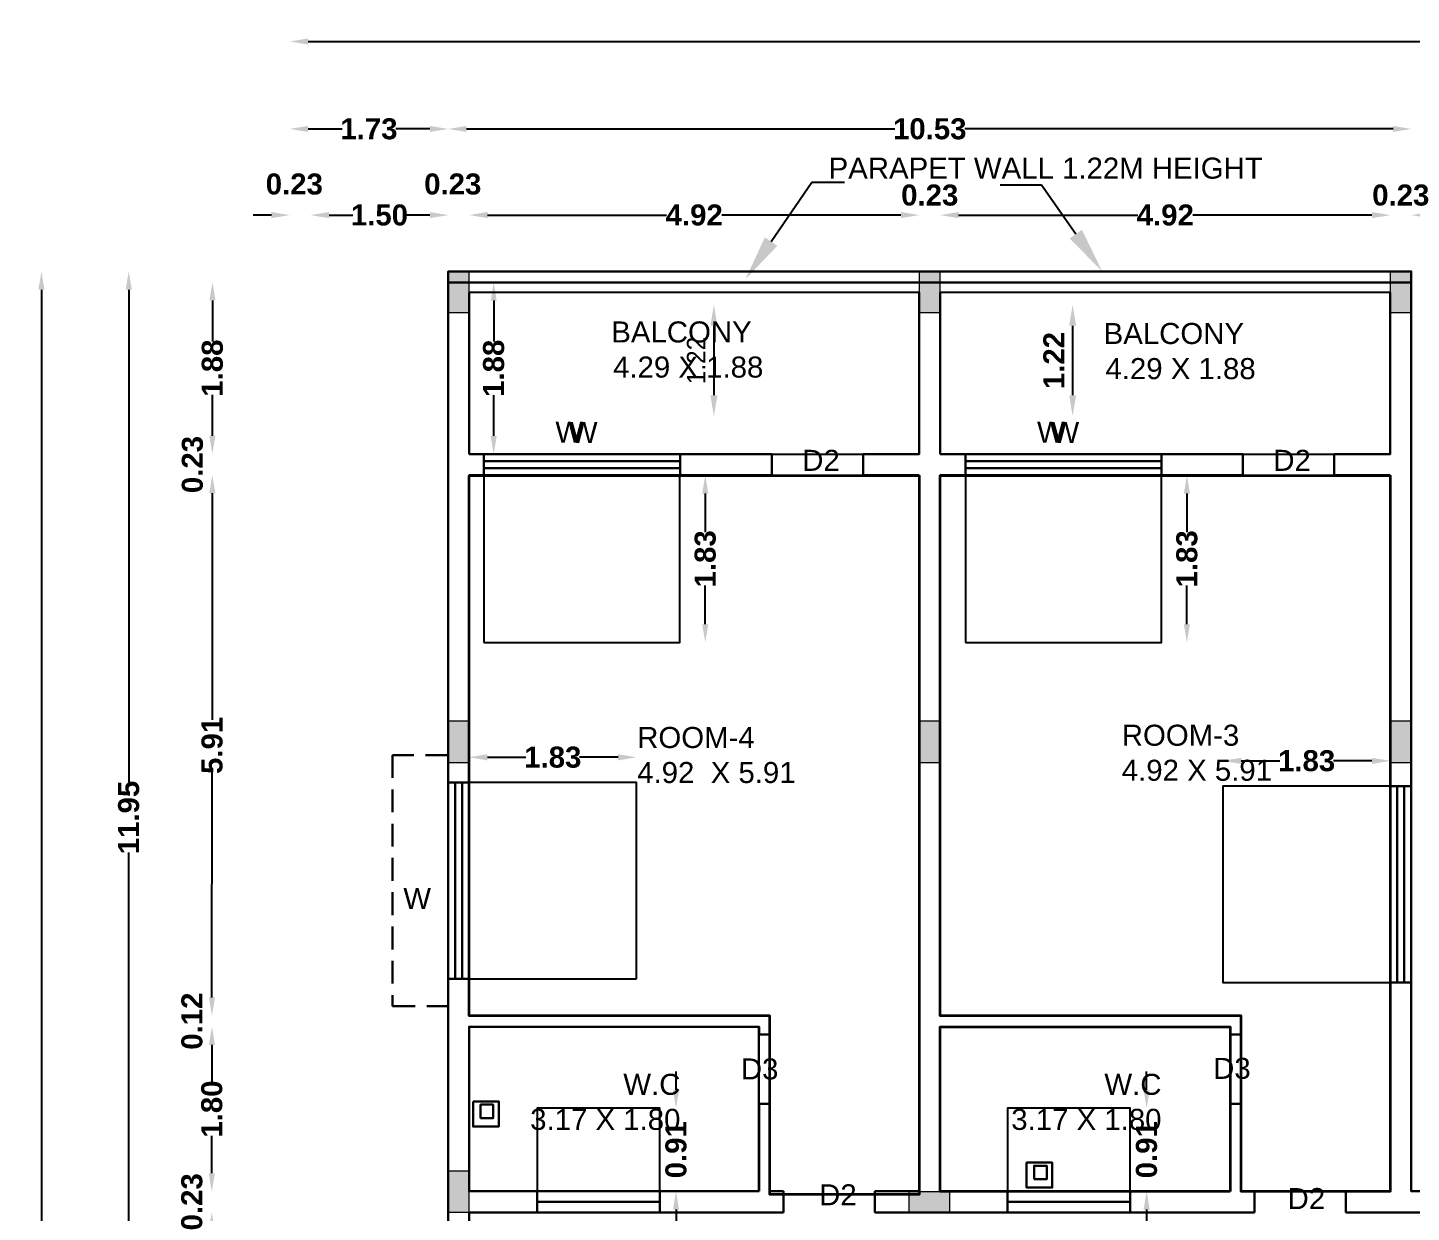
# Model space of a CAD drawing. Header units: metres. Extents: x 515 to 706, y -4 to 163.
# Drawn here: x 560.99 to 576.12, y 107.79 to 120.75 of the extents above; entities that cross this region are included whole.
import ezdxf
from ezdxf import colors
from ezdxf.entities.mleader import LeaderData, LeaderLine
from ezdxf.math import Vec2, Vec3

# ---------------------------------------------------------------- set-up
doc = ezdxf.new("R2010")
doc.units = ezdxf.units.M
doc.header["$MEASUREMENT"] = 0
doc.linetypes.add('DASHED2', pattern=[0.375, 0.25, -0.125])
doc.linetypes.add('PHANTOM2', pattern=[1.25, 0.625, -0.125, 0.125, -0.125, 0.125, -0.125])
for name, color, linetype, lineweight in [('BLK_1_FLR_1_ EXIT_WIDTH_ DOOR', 7, 'Continuous', 30), ('BLK_1_FLR_1_BLT_UP_AREA', 140, 'Continuous', 30), ('BLK_1_FLR_1_CARPET_AREA', 22, 'Continuous', 30), ('BLK_1_FLR_1_WASH', 4, 'Continuous', 30), ('BLK_1_FLR_1_WATER_CLOSET', 4, 'Continuous', 30)]:
    doc.layers.add(name, color=color, linetype=linetype, lineweight=lineweight)
for name, color, linetype in [('BLK_1_FLR_1_BALCONY_3', 5, 'Continuous'), ('BLK_1_FLR_1_BALCONY_4', 5, 'Continuous'), ('BLK_1_FLR_1_REGULAR_ROOM_3', 3, 'Continuous'), ('BLK_1_FLR_1_REGULAR_ROOM_4', 3, 'Continuous'), ('BLK_1_FLR_1_ROOM_3_LIGHT_VENTILATION_1', 3, 'Continuous'), ('BLK_1_FLR_1_ROOM_3_LIGHT_VENTILATION_2', 3, 'Continuous'), ('BLK_1_FLR_1_ROOM_4_LIGHT_VENTILATION_1', 3, 'Continuous'), ('BLK_1_FLR_1_ROOM_4_LIGHT_VENTILATION_2', 3, 'Continuous'), ('TOILET_VENTILATION', 6, 'Continuous')]:
    doc.layers.add(name, color=color, linetype=linetype)
doc.styles.add('ARIAL', font='arialbd.ttf', dxfattribs={"height": 0.23})
doc.styles.add('PDF Swiss721BT-RomanCondensed', font='arial.ttf')
doc.styles.add('working', font='arialbd.ttf', dxfattribs={"height": 0.23})
doc.dimstyles.new('new model', dxfattribs={"dimtxt": 0.23, "dimasz": 0.2, "dimexe": 0.1, "dimexo": 0.1, "dimgap": 0, "dimtad": 0, "dimzin": 1, "dimdsep": 46, "dimtxsty": 'working', "dimcen": 0.09, "dimse1": 1, "dimse2": 1, "dimclrd": 256, "dimclrt": 256, "dimadec": 1, "dimazin": 0, "dimtfac": 1, "dimtofl": 0, "dimtmove": 0, "dimatfit": 3, "dimfxl": 0, "dimtolj": 1, "dimtzin": 0, "dimlwd": -1, "dimlwe": -1, "dimarcsym": 0})
doc.dimstyles.new('OPEN SPACE', dxfattribs={"dimtxt": 0.23, "dimasz": 0.23, "dimexe": 0.1875, "dimexo": 0.0625, "dimgap": 0.09, "dimtad": 3, "dimzin": 0, "dimdsep": 46, "dimtxsty": 'ARIAL', "dimcen": 0.09, "dimse1": 1, "dimse2": 1, "dimclrd": 256, "dimclre": 256, "dimadec": 0, "dimazin": 0, "dimtfac": 0.5, "dimtix": 1, "dimtmove": 0, "dimatfit": 3, "dimfxl": 0, "dimtolj": 1, "dimtzin": 0, "dimarcsym": 0})
doc.dimstyles.new('Standard$0', dxfattribs={"dimtxt": 0.2, "dimasz": 0.23, "dimexe": 0.1805, "dimexo": 0.0625, "dimgap": 0.0955, "dimtad": 1, "dimzin": 0, "dimdsep": 46, "dimtxsty": 'Standard', "dimcen": 0, "dimdle": 440, "dimse1": 1, "dimse2": 1, "dimclrd": 256, "dimclrt": 256, "dimadec": 0, "dimazin": 0, "dimtfac": 1, "dimtofl": 0, "dimtmove": 0, "dimatfit": 3, "dimfxl": 0, "dimtolj": 1, "dimarcsym": 0})

# ---------------------------------------------------------------- blocks, each defined once
blk = doc.blocks.new('*D41')
at = {"layer": 'Defpoints', "color": 0, "lineweight": 40}
for p in [(567.901, 108.929), (567.901, 108.019), (568.08, 108.019)]:
    blk.add_point(p, dxfattribs=at)
at = {"layer": 'TOILET_VENTILATION'}
for p, q in [((568.08, 109.129), (568.08, 109.329)), ((568.08, 107.819), (568.08, 107.619))]:
    blk.add_line(p, q, dxfattribs=at)
at = {"layer": 'TOILET_VENTILATION', "lineweight": 40}
for points in [[(568.047, 109.129), (568.113, 109.129), (568.08, 108.929)], [(568.047, 107.819), (568.113, 107.819), (568.08, 108.019)]]:
    blk.add_solid(points, dxfattribs=at)
at = {"layer": 'TOILET_VENTILATION', "insert": (568.08, 108.474), "char_height": 0.23, "attachment_point": 5, "rotation": 90, "style": 'working'}
blk.add_mtext('\\A1;0.91', dxfattribs=at)
blk = doc.blocks.new('*D42')
at = {"layer": 'Defpoints', "color": 0, "lineweight": 40}
for p in [(573.049, 108.929), (573.049, 108.019), (573.227, 108.019)]:
    blk.add_point(p, dxfattribs=at)
at = {"layer": 'TOILET_VENTILATION'}
for p, q in [((573.227, 109.129), (573.227, 109.329)), ((573.227, 107.819), (573.227, 107.619))]:
    blk.add_line(p, q, dxfattribs=at)
at = {"layer": 'TOILET_VENTILATION', "lineweight": 40}
for points in [[(573.194, 109.129), (573.261, 109.129), (573.227, 108.929)], [(573.194, 107.819), (573.261, 107.819), (573.227, 108.019)]]:
    blk.add_solid(points, dxfattribs=at)
at = {"layer": 'TOILET_VENTILATION', "insert": (573.227, 108.474), "char_height": 0.23, "attachment_point": 5, "rotation": 90, "style": 'working'}
blk.add_mtext('\\A1;0.91', dxfattribs=at)
blk = doc.blocks.new('*D169')
at = {"layer": 'BLK_1_FLR_1_ROOM_3_LIGHT_VENTILATION_1', "color": 232, "linetype": 'PHANTOM2'}
for p, q in [((573.668, 115.654), (573.668, 115.232)), ((573.668, 114.224), (573.668, 114.646))]:
    blk.add_line(p, q, dxfattribs=at)
at = {"layer": 'BLK_1_FLR_1_ROOM_3_LIGHT_VENTILATION_1', "color": 232, "lineweight": 40}
for points in [[(573.634, 115.654), (573.701, 115.654), (573.668, 115.854)], [(573.634, 114.224), (573.701, 114.224), (573.668, 114.024)]]:
    blk.add_solid(points, dxfattribs=at)
at = {"layer": 'Defpoints', "color": 0, "lineweight": 40}
for p in [(573.391, 115.854), (573.391, 114.024), (573.668, 114.024)]:
    blk.add_point(p, dxfattribs=at)
at = {"layer": 'BLK_1_FLR_1_ROOM_3_LIGHT_VENTILATION_1', "color": 232, "insert": (573.668, 114.939), "char_height": 0.23, "attachment_point": 5, "rotation": 90, "style": 'working'}
blk.add_mtext('\\A1;1.83', dxfattribs=at)
blk = doc.blocks.new('*D50')
at = {"layer": 'BLK_1_FLR_1_ EXIT_WIDTH_ DOOR', "lineweight": -2}
blk.add_line((574.485, 107.524), (575.098, 107.524), dxfattribs=at)
at = {"layer": 'BLK_1_FLR_1_ EXIT_WIDTH_ DOOR', "lineweight": 40}
for points in [[(574.485, 107.562), (574.485, 107.485), (574.255, 107.524)], [(575.098, 107.562), (575.098, 107.485), (575.328, 107.524)]]:
    blk.add_solid(points, dxfattribs=at)
at = {"layer": 'Defpoints', "color": 0, "lineweight": 40}
for p in [(574.255, 107.904), (575.328, 107.904), (575.328, 107.524)]:
    blk.add_point(p, dxfattribs=at)
at = {"layer": 'BLK_1_FLR_1_ EXIT_WIDTH_ DOOR', "insert": (574.791, 107.263), "char_height": 0.2, "attachment_point": 5, "rotation": 359.9998}
blk.add_mtext('\\A1;1.07', dxfattribs=at)
blk = doc.blocks.new('*D55')
at = {"layer": 'BLK_1_FLR_1_BALCONY_4', "lineweight": -2}
blk.add_line((568.494, 117.489), (568.494, 116.729), dxfattribs=at)
at = {"layer": 'BLK_1_FLR_1_BALCONY_4', "lineweight": 40}
for points in [[(568.456, 117.489), (568.533, 117.489), (568.494, 117.719)], [(568.456, 116.729), (568.533, 116.729), (568.494, 116.499)]]:
    blk.add_solid(points, dxfattribs=at)
at = {"layer": 'Defpoints', "color": 0, "lineweight": 40}
for p in [(568.571, 117.719), (568.494, 116.499), (568.571, 116.499)]:
    blk.add_point(p, dxfattribs=at)
at = {"layer": 'BLK_1_FLR_1_BALCONY_4', "insert": (568.299, 117.109), "char_height": 0.2, "attachment_point": 5, "rotation": 90}
blk.add_mtext('\\A1;1.22', dxfattribs=at)
blk = doc.blocks.new('*D56')
at = {"layer": 'BLK_1_FLR_1_BALCONY_3', "lineweight": -2}
blk.add_line((572.418, 117.489), (572.418, 116.729), dxfattribs=at)
at = {"layer": 'BLK_1_FLR_1_BALCONY_3', "lineweight": 40}
for points in [[(572.38, 117.489), (572.456, 117.489), (572.418, 117.719)], [(572.38, 116.729), (572.456, 116.729), (572.418, 116.499)]]:
    blk.add_solid(points, dxfattribs=at)
at = {"layer": 'Defpoints', "color": 0, "lineweight": 40}
for p in [(572.495, 117.719), (572.418, 116.499), (572.495, 116.499)]:
    blk.add_point(p, dxfattribs=at)
at = {"layer": 'BLK_1_FLR_1_BALCONY_3', "color": 0, "insert": (572.212, 117.109), "char_height": 0.23, "attachment_point": 5, "rotation": 90, "style": 'ARIAL'}
blk.add_mtext('\\A1;1.22', dxfattribs=at)
blk = doc.blocks.new('*D184')
at = {"layer": 'BLK_1_FLR_1_ROOM_4_LIGHT_VENTILATION_1', "color": 232, "linetype": 'PHANTOM2'}
for p, q in [((568.4, 115.654), (568.4, 115.232)), ((568.4, 114.224), (568.4, 114.646))]:
    blk.add_line(p, q, dxfattribs=at)
at = {"layer": 'BLK_1_FLR_1_ROOM_4_LIGHT_VENTILATION_1', "color": 232, "lineweight": 40}
for points in [[(568.366, 115.654), (568.433, 115.654), (568.4, 115.854)], [(568.366, 114.224), (568.433, 114.224), (568.4, 114.024)]]:
    blk.add_solid(points, dxfattribs=at)
at = {"layer": 'Defpoints', "color": 0, "lineweight": 40}
for p in [(568.123, 115.854), (568.123, 114.024), (568.4, 114.024)]:
    blk.add_point(p, dxfattribs=at)
at = {"layer": 'BLK_1_FLR_1_ROOM_4_LIGHT_VENTILATION_1', "color": 232, "insert": (568.4, 114.939), "char_height": 0.23, "attachment_point": 5, "rotation": 90, "style": 'working'}
blk.add_mtext('\\A1;1.83', dxfattribs=at)
blk = doc.blocks.new('*D185')
at = {"layer": 'BLK_1_FLR_1_ROOM_4_LIGHT_VENTILATION_2', "color": 232, "linetype": 'PHANTOM2'}
for p, q in [((566.017, 112.768), (566.439, 112.768)), ((567.447, 112.768), (567.026, 112.768))]:
    blk.add_line(p, q, dxfattribs=at)
at = {"layer": 'BLK_1_FLR_1_ROOM_4_LIGHT_VENTILATION_2', "color": 232, "lineweight": 40}
for points in [[(566.017, 112.801), (566.017, 112.734), (565.817, 112.768)], [(567.447, 112.801), (567.447, 112.734), (567.647, 112.768)]]:
    blk.add_solid(points, dxfattribs=at)
at = {"layer": 'Defpoints', "color": 0, "lineweight": 40}
for p in [(567.647, 112.768), (565.817, 112.491), (567.647, 112.491)]:
    blk.add_point(p, dxfattribs=at)
at = {"layer": 'BLK_1_FLR_1_ROOM_4_LIGHT_VENTILATION_2', "color": 232, "insert": (566.732, 112.768), "char_height": 0.23, "attachment_point": 5, "style": 'working'}
blk.add_mtext('\\A1;1.83', dxfattribs=at)
blk = doc.blocks.new('*D186')
at = {"layer": 'BLK_1_FLR_1_ROOM_3_LIGHT_VENTILATION_2', "color": 232, "linetype": 'PHANTOM2'}
for p, q in [((574.262, 112.729), (574.684, 112.729)), ((575.692, 112.729), (575.27, 112.729))]:
    blk.add_line(p, q, dxfattribs=at)
at = {"layer": 'BLK_1_FLR_1_ROOM_3_LIGHT_VENTILATION_2', "color": 232, "lineweight": 40}
for points in [[(574.262, 112.762), (574.262, 112.695), (574.062, 112.729)], [(575.692, 112.762), (575.692, 112.695), (575.892, 112.729)]]:
    blk.add_solid(points, dxfattribs=at)
at = {"layer": 'Defpoints', "color": 0, "lineweight": 40}
for p in [(575.892, 112.729), (574.062, 112.452), (575.892, 112.452)]:
    blk.add_point(p, dxfattribs=at)
at = {"layer": 'BLK_1_FLR_1_ROOM_3_LIGHT_VENTILATION_2', "color": 232, "insert": (574.977, 112.729), "char_height": 0.23, "attachment_point": 5, "style": 'working'}
blk.add_mtext('\\A1;1.83', dxfattribs=at)
blk = doc.blocks.new('*D730')
for p, q in [((566.086, 117.764), (566.086, 117.316)), ((566.086, 116.284), (566.086, 116.731))]:
    blk.add_line(p, q)
at = {"lineweight": 40}
for points in [[(566.053, 117.764), (566.119, 117.764), (566.086, 117.964)], [(566.052, 116.284), (566.119, 116.284), (566.086, 116.084)]]:
    blk.add_solid(points, dxfattribs=at)
at = {"layer": 'Defpoints', "color": 0, "lineweight": 40}
for p in [(565.818, 117.964), (565.818, 116.084), (566.086, 116.084)]:
    blk.add_point(p, dxfattribs=at)
at = {"lineweight": 30, "insert": (566.086, 117.024), "char_height": 0.23, "attachment_point": 5, "rotation": 89.9912, "style": 'working'}
blk.add_mtext('\\A1;1.88', dxfattribs=at)
blk = doc.blocks.new('sfdfds')
at = {"lineweight": 15}
h = blk.add_hatch(color=1, dxfattribs=at)
h.dxf.hatch_style = 1
h.paths.add_polyline_path([(788.142, -179.821), (788.592, -179.821), (788.592, -179.591), (788.142, -179.591)])
at = {"color": 1, "lineweight": 15}
blk.add_lwpolyline([(788.142, -179.821), (788.592, -179.821), (788.592, -179.591), (788.142, -179.591)], close=True, dxfattribs=at)
blk = doc.blocks.new('*D420')
for p, q in [((563.002, 107.591), (563.002, 107.258)), ((563.001, 106.336), (563.001, 106.669))]:
    blk.add_line(p, q)
at = {"lineweight": 40}
for points in [[(562.969, 107.591), (563.035, 107.591), (563.002, 107.791)], [(562.968, 106.336), (563.034, 106.336), (563.001, 106.136)]]:
    blk.add_solid(points, dxfattribs=at)
at = {"layer": 'Defpoints', "color": 0, "lineweight": 40}
for p in [(563.002, 107.791), (565.818, 107.789), (564.085, 106.135)]:
    blk.add_point(p, dxfattribs=at)
at = {"lineweight": 30, "insert": (563.002, 106.963), "char_height": 0.23, "attachment_point": 5, "rotation": 89.9575, "style": 'working'}
blk.add_mtext('\\A1;1.66', dxfattribs=at)
blk = doc.blocks.new('*D421')
for p, q in [((563.003, 108.216), (563.003, 108.416)), ((563.002, 107.591), (563.002, 107.391))]:
    blk.add_line(p, q)
at = {"lineweight": 40}
for points in [[(562.969, 108.216), (563.036, 108.216), (563.002, 108.016)], [(562.969, 107.591), (563.035, 107.591), (563.002, 107.791)]]:
    blk.add_solid(points, dxfattribs=at)
at = {"layer": 'Defpoints', "color": 0, "lineweight": 40}
for p in [(563.002, 108.016), (565.818, 108.014), (565.818, 107.789)]:
    blk.add_point(p, dxfattribs=at)
at = {"lineweight": 30, "insert": (562.785, 107.904), "char_height": 0.23, "attachment_point": 5, "rotation": 89.9575, "style": 'working'}
blk.add_mtext('\\A1;0.23', dxfattribs=at)
blk = doc.blocks.new('*D422')
for p, q in [((563.004, 109.621), (563.003, 109.211)), ((563.003, 108.216), (563.003, 108.627))]:
    blk.add_line(p, q)
at = {"lineweight": 40}
for points in [[(562.97, 109.621), (563.037, 109.621), (563.004, 109.821)], [(562.969, 108.216), (563.036, 108.216), (563.002, 108.016)]]:
    blk.add_solid(points, dxfattribs=at)
at = {"layer": 'Defpoints', "color": 0, "lineweight": 40}
for p in [(563.004, 109.821), (565.818, 109.819), (565.818, 108.014)]:
    blk.add_point(p, dxfattribs=at)
at = {"lineweight": 30, "insert": (563.003, 108.919), "char_height": 0.23, "attachment_point": 5, "rotation": 89.9575, "style": 'working'}
blk.add_mtext('\\A1;1.80', dxfattribs=at)
blk = doc.blocks.new('*D423')
for p, q in [((563.004, 110.141), (563.004, 110.341)), ((563.004, 109.621), (563.003, 109.421))]:
    blk.add_line(p, q)
at = {"lineweight": 40}
for points in [[(562.971, 110.141), (563.037, 110.141), (563.004, 109.941)], [(562.97, 109.621), (563.037, 109.621), (563.004, 109.821)]]:
    blk.add_solid(points, dxfattribs=at)
at = {"layer": 'Defpoints', "color": 0, "lineweight": 40}
for p in [(563.004, 109.941), (565.818, 109.939), (565.818, 109.819)]:
    blk.add_point(p, dxfattribs=at)
at = {"lineweight": 30, "insert": (562.786, 109.881), "char_height": 0.23, "attachment_point": 5, "rotation": 89.9575, "style": 'working'}
blk.add_mtext('\\A1;0.12', dxfattribs=at)
blk = doc.blocks.new('*D424')
for p, q in [((563.008, 115.656), (563.006, 113.178)), ((563.004, 110.141), (563.006, 112.619))]:
    blk.add_line(p, q)
at = {"lineweight": 40}
for points in [[(562.975, 115.656), (563.041, 115.656), (563.008, 115.856)], [(562.971, 110.141), (563.037, 110.141), (563.004, 109.941)]]:
    blk.add_solid(points, dxfattribs=at)
at = {"layer": 'Defpoints', "color": 0, "lineweight": 40}
for p in [(563.008, 115.856), (565.818, 115.854), (565.818, 109.939)]:
    blk.add_point(p, dxfattribs=at)
at = {"lineweight": 30, "insert": (563.006, 112.898), "char_height": 0.23, "attachment_point": 5, "rotation": 89.9575, "style": 'working'}
blk.add_mtext('\\A1;5.91', dxfattribs=at)
blk = doc.blocks.new('*D425')
for p, q in [((563.009, 116.286), (563.009, 116.486)), ((563.008, 115.656), (563.008, 115.456))]:
    blk.add_line(p, q)
at = {"lineweight": 40}
for points in [[(562.975, 116.286), (563.042, 116.286), (563.008, 116.086)], [(562.975, 115.656), (563.041, 115.656), (563.008, 115.856)]]:
    blk.add_solid(points, dxfattribs=at)
at = {"layer": 'Defpoints', "color": 0, "lineweight": 40}
for p in [(563.008, 116.086), (565.818, 116.084), (565.818, 115.854)]:
    blk.add_point(p, dxfattribs=at)
at = {"lineweight": 30, "insert": (562.791, 115.971), "char_height": 0.23, "attachment_point": 5, "rotation": 89.9575, "style": 'working'}
blk.add_mtext('\\A1;0.23', dxfattribs=at)
blk = doc.blocks.new('*D426')
for p, q in [((563.01, 117.766), (563.009, 117.319)), ((563.009, 116.286), (563.009, 116.733))]:
    blk.add_line(p, q)
at = {"lineweight": 40}
for points in [[(562.976, 117.766), (563.043, 117.766), (563.01, 117.966)], [(562.975, 116.286), (563.042, 116.286), (563.008, 116.086)]]:
    blk.add_solid(points, dxfattribs=at)
at = {"layer": 'Defpoints', "color": 0, "lineweight": 40}
for p in [(563.01, 117.966), (565.818, 117.964), (565.818, 116.084)]:
    blk.add_point(p, dxfattribs=at)
at = {"lineweight": 30, "insert": (563.009, 117.026), "char_height": 0.23, "attachment_point": 5, "rotation": 89.9575, "style": 'working'}
blk.add_mtext('\\A1;1.88', dxfattribs=at)
blk = doc.blocks.new('*D427')
for p, q in [((565.388, 118.7), (565.188, 118.7)), ((566.018, 118.7), (566.218, 118.7))]:
    blk.add_line(p, q)
at = {"lineweight": 40}
for points in [[(565.388, 118.734), (565.388, 118.667), (565.588, 118.7)], [(566.018, 118.734), (566.018, 118.667), (565.818, 118.7)]]:
    blk.add_solid(points, dxfattribs=at)
at = {"layer": 'Defpoints', "color": 0, "lineweight": 40}
for p in [(565.818, 118.7), (565.588, 117.971), (565.818, 117.964)]:
    blk.add_point(p, dxfattribs=at)
at = {"lineweight": 30, "insert": (565.638, 119.039), "char_height": 0.23, "attachment_point": 5, "style": 'working'}
blk.add_mtext('\\A1;0.23', dxfattribs=at)
blk = doc.blocks.new('*D428')
for p, q in [((566.018, 118.7), (567.977, 118.7)), ((570.54, 118.7), (568.581, 118.7))]:
    blk.add_line(p, q)
at = {"lineweight": 40}
for points in [[(566.018, 118.734), (566.018, 118.667), (565.818, 118.7)], [(570.54, 118.734), (570.54, 118.667), (570.74, 118.7)]]:
    blk.add_solid(points, dxfattribs=at)
at = {"layer": 'Defpoints', "color": 0, "lineweight": 40}
for p in [(570.74, 118.7), (565.818, 117.964), (570.74, 117.634)]:
    blk.add_point(p, dxfattribs=at)
at = {"lineweight": 30, "insert": (568.279, 118.7), "char_height": 0.23, "attachment_point": 5, "style": 'working'}
blk.add_mtext('\\A1;4.92', dxfattribs=at)
blk = doc.blocks.new('*D429')
for p, q in [((570.54, 118.7), (570.34, 118.7)), ((571.17, 118.7), (571.37, 118.7))]:
    blk.add_line(p, q)
at = {"lineweight": 40}
for points in [[(570.54, 118.734), (570.54, 118.667), (570.74, 118.7)], [(571.17, 118.734), (571.17, 118.667), (570.97, 118.7)]]:
    blk.add_solid(points, dxfattribs=at)
at = {"layer": 'Defpoints', "color": 0, "lineweight": 40}
for p in [(570.97, 118.7), (570.74, 117.634), (570.97, 117.634)]:
    blk.add_point(p, dxfattribs=at)
at = {"lineweight": 30, "insert": (570.855, 118.918), "char_height": 0.23, "attachment_point": 5, "style": 'working'}
blk.add_mtext('\\A1;0.23', dxfattribs=at)
blk = doc.blocks.new('*D430')
for p, q in [((571.17, 118.7), (573.13, 118.7)), ((575.692, 118.7), (573.733, 118.7))]:
    blk.add_line(p, q)
at = {"lineweight": 40}
for points in [[(571.17, 118.734), (571.17, 118.667), (570.97, 118.7)], [(575.692, 118.734), (575.692, 118.667), (575.892, 118.7)]]:
    blk.add_solid(points, dxfattribs=at)
at = {"layer": 'Defpoints', "color": 0, "lineweight": 40}
for p in [(575.892, 118.7), (575.892, 117.964), (570.97, 117.634)]:
    blk.add_point(p, dxfattribs=at)
at = {"lineweight": 30, "insert": (573.431, 118.7), "char_height": 0.23, "attachment_point": 5, "style": 'working'}
blk.add_mtext('\\A1;4.92', dxfattribs=at)
blk = doc.blocks.new('*D431')
for p, q in [((575.692, 118.7), (575.492, 118.7)), ((576.322, 118.7), (576.522, 118.7))]:
    blk.add_line(p, q)
at = {"lineweight": 40}
for points in [[(575.692, 118.734), (575.692, 118.667), (575.892, 118.7)], [(576.322, 118.734), (576.322, 118.667), (576.122, 118.7)]]:
    blk.add_solid(points, dxfattribs=at)
at = {"layer": 'Defpoints', "color": 0, "lineweight": 40}
for p in [(576.122, 118.7), (576.122, 118.084), (575.892, 117.964)]:
    blk.add_point(p, dxfattribs=at)
at = {"lineweight": 30, "insert": (576.007, 118.918), "char_height": 0.23, "attachment_point": 5, "style": 'working'}
blk.add_mtext('\\A1;0.23', dxfattribs=at)
blk = doc.blocks.new('*D450')
for p, q in [((565.788, 119.643), (570.473, 119.643)), ((575.922, 119.643), (571.238, 119.643))]:
    blk.add_line(p, q)
at = {"lineweight": 40}
for points in [[(565.788, 119.676), (565.788, 119.61), (565.588, 119.643)], [(575.922, 119.676), (575.922, 119.61), (576.122, 119.643)]]:
    blk.add_solid(points, dxfattribs=at)
at = {"layer": 'Defpoints', "color": 0, "lineweight": 40}
for p in [(565.588, 119.643), (565.588, 118.084), (576.122, 118.084)]:
    blk.add_point(p, dxfattribs=at)
at = {"lineweight": 30, "insert": (570.855, 119.643), "char_height": 0.23, "attachment_point": 5, "style": 'working'}
blk.add_mtext('\\A1;10.53', dxfattribs=at)
blk = doc.blocks.new('*D453')
for p, q in [((564.055, 120.6), (579.05, 120.6)), ((594.822, 120.6), (579.827, 120.6))]:
    blk.add_line(p, q)
at = {"lineweight": 40}
for points in [[(564.055, 120.633), (564.055, 120.567), (563.855, 120.6)], [(594.822, 120.633), (594.822, 120.567), (595.022, 120.6)]]:
    blk.add_solid(points, dxfattribs=at)
at = {"layer": 'Defpoints', "color": 0, "lineweight": 40}
for p in [(563.855, 120.6), (563.855, 119.643), (595.022, 119.643)]:
    blk.add_point(p, dxfattribs=at)
at = {"lineweight": 30, "insert": (579.439, 120.6), "char_height": 0.23, "attachment_point": 5, "style": 'working'}
blk.add_mtext('\\A1;31.17', dxfattribs=at)
blk = doc.blocks.new('*D454')
for p, q in [((564.055, 119.643), (564.428, 119.643)), ((565.388, 119.643), (565.014, 119.643))]:
    blk.add_line(p, q)
at = {"lineweight": 40}
for points in [[(564.055, 119.676), (564.055, 119.61), (563.855, 119.643)], [(565.388, 119.676), (565.388, 119.61), (565.588, 119.643)]]:
    blk.add_solid(points, dxfattribs=at)
at = {"layer": 'Defpoints', "color": 0, "lineweight": 40}
for p in [(563.855, 119.643), (563.855, 106.135), (565.588, 106.135)]:
    blk.add_point(p, dxfattribs=at)
at = {"lineweight": 30, "insert": (564.721, 119.643), "char_height": 0.23, "attachment_point": 5, "style": 'working'}
blk.add_mtext('\\A1;1.73', dxfattribs=at)
blk = doc.blocks.new('*D455')
for p, q in [((564.285, 118.7), (564.544, 118.7)), ((565.388, 118.7), (565.128, 118.7))]:
    blk.add_line(p, q)
at = {"lineweight": 40}
for points in [[(564.285, 118.734), (564.285, 118.667), (564.085, 118.7)], [(565.388, 118.734), (565.388, 118.667), (565.588, 118.7)]]:
    blk.add_solid(points, dxfattribs=at)
at = {"layer": 'Defpoints', "color": 0, "lineweight": 40}
for p in [(565.588, 118.7), (564.085, 105.905), (565.588, 105.905)]:
    blk.add_point(p, dxfattribs=at)
at = {"lineweight": 30, "insert": (564.836, 118.7), "char_height": 0.23, "attachment_point": 5, "style": 'working'}
blk.add_mtext('\\A1;1.50', dxfattribs=at)
blk = doc.blocks.new('*D456')
for p, q in [((563.655, 118.7), (563.455, 118.7)), ((564.285, 118.7), (564.485, 118.7))]:
    blk.add_line(p, q)
at = {"lineweight": 40}
for points in [[(563.655, 118.734), (563.655, 118.667), (563.855, 118.7)], [(564.285, 118.734), (564.285, 118.667), (564.085, 118.7)]]:
    blk.add_solid(points, dxfattribs=at)
at = {"layer": 'Defpoints', "color": 0, "lineweight": 40}
for p in [(564.085, 118.7), (563.855, 117.971), (564.085, 117.964)]:
    blk.add_point(p, dxfattribs=at)
at = {"lineweight": 30, "insert": (563.905, 119.039), "char_height": 0.23, "attachment_point": 5, "style": 'working'}
blk.add_mtext('\\A1;0.23', dxfattribs=at)
blk = doc.blocks.new('*D458')
for p, q in [((562.094, 117.884), (562.094, 112.494)), ((562.094, 106.335), (562.094, 111.725))]:
    blk.add_line(p, q)
at = {"lineweight": 40}
for points in [[(562.06, 117.884), (562.127, 117.884), (562.094, 118.084)], [(562.06, 106.335), (562.127, 106.335), (562.094, 106.135)]]:
    blk.add_solid(points, dxfattribs=at)
at = {"layer": 'Defpoints', "color": 0, "lineweight": 40}
for p in [(562.094, 118.084), (565.588, 118.084), (565.588, 106.135)]:
    blk.add_point(p, dxfattribs=at)
at = {"lineweight": 30, "insert": (562.094, 112.109), "char_height": 0.23, "attachment_point": 5, "rotation": 90, "style": 'working'}
blk.add_mtext('\\A1;11.95', dxfattribs=at)
blk = doc.blocks.new('*D763')
for p, q in [((561.139, 117.884), (561.139, 106.216)), ((561.139, 93.769), (561.139, 105.436))]:
    blk.add_line(p, q)
at = {"lineweight": 40}
for points in [[(561.106, 117.884), (561.173, 117.884), (561.139, 118.084)], [(561.106, 93.769), (561.173, 93.769), (561.139, 93.569)]]:
    blk.add_solid(points, dxfattribs=at)
at = {"layer": 'Defpoints', "color": 0, "lineweight": 40}
for p in [(565.588, 118.084), (561.139, 93.569), (565.588, 93.569)]:
    blk.add_point(p, dxfattribs=at)
at = {"lineweight": 30, "insert": (561.139, 105.826), "char_height": 0.23, "attachment_point": 5, "rotation": 90, "style": 'working'}
blk.add_mtext('\\A1;24.52', dxfattribs=at)

msp = doc.modelspace()

# ---------------------------------------------------------------- linework, layer by layer
at = {"lineweight": 30}
for p, q in [((565.58777, 106.13473), (565.58777, 118.0838)), ((565.58777, 118.0838), (576.12237, 118.08378)), ((565.58795, 118.0838), (576.12237, 118.08384)), ((576.12237, 118.08378), (576.12235, 108.01896)), ((565.58795, 117.9638), (576.12237, 117.96384)), ((570.74014, 116.08378), (570.74015, 117.85379)), ((570.97007, 116.08376), (570.97004, 117.85379)), ((570.97007, 116.08376), (570.97007, 117.85379)), ((568.12346, 115.85379), (568.12346, 116.08376)), ((570.74014, 116.08378), (570.12681, 116.08378)), ((570.12681, 116.08378), (570.12681, 115.85378)), ((574.27907, 116.08378), (570.97007, 116.08376)), ((573.39141, 115.85376), (573.39141, 116.08372)), ((570.74014, 115.85378), (570.12681, 115.85378)), ((570.7401, 115.85376), (570.7401, 115.85378)), ((570.74012, 115.85376), (570.74012, 115.85378)), ((570.74015, 108.01896), (570.74012, 115.85376)), ((570.97007, 110.56376), (570.97005, 115.85376)), ((574.27907, 115.85377), (570.97007, 115.85376)), ((570.97007, 109.93896), (570.97007, 115.85376)), ((566.55981, 107.90403), (567.90163, 107.90403)), ((571.70707, 107.90403), (573.04889, 107.90403))]:
    msp.add_line(p, q, dxfattribs=at)
at = {"lineweight": 30, "ltscale": 0.125}
for p, q in [((575.89237, 118.08378), (575.89237, 118.08378)), ((575.89243, 118.08378), (575.89243, 118.08378)), ((576.12241, 108.41376), (576.12237, 118.08378)), ((565.81777, 116.08376), (565.81777, 117.85379)), ((575.89236, 116.08378), (575.89235, 117.85378)), ((575.89237, 117.85378), (575.89237, 116.08378)), ((575.89238, 116.08378), (575.89237, 117.85378)), ((569.12681, 116.08378), (565.81777, 116.08376)), ((568.12346, 116.08379), (566.00346, 116.08379)), ((568.12346, 116.08379), (568.12346, 115.85379)), ((569.12681, 116.08378), (569.12681, 115.85377)), ((573.39141, 116.08376), (571.27141, 116.08376)), ((573.39141, 116.08376), (573.39141, 115.85376)), ((574.27907, 116.08378), (574.27907, 115.85377)), ((575.8924, 116.08378), (575.27907, 116.08378)), ((575.27907, 116.08378), (575.27907, 115.85378)), ((568.12346, 116.00722), (565.97681, 116.00722)), ((568.12346, 115.93055), (565.97681, 115.93055)), ((573.39141, 116.00718), (571.24476, 116.00718)), ((573.39141, 115.93052), (571.24476, 115.93052)), ((569.12681, 115.85377), (565.81777, 115.85376)), ((565.81777, 109.93896), (565.81777, 115.85376)), ((568.12346, 115.85379), (566.00346, 115.85379)), ((573.39141, 115.85376), (571.27141, 115.85376)), ((575.89241, 115.85378), (575.27907, 115.85378)), ((575.89236, 115.85378), (575.89235, 108.01896)), ((575.89236, 115.85376), (575.89236, 115.85378)), ((575.89238, 115.85376), (575.89238, 115.85378)), ((575.89241, 108.64376), (575.89238, 115.85376)), ((570.74014, 108.01896), (570.7401, 115.15877)), ((575.89239, 108.64376), (575.89237, 115.15877)), ((565.58775, 112.4914), (565.58775, 110.3714)), ((565.58775, 112.4914), (565.81775, 112.4914)), ((565.66433, 112.4914), (565.66433, 110.34475)), ((565.74099, 112.4914), (565.74099, 110.34475)), ((565.81775, 112.4914), (565.81775, 110.3714)), ((575.8922, 112.45211), (575.8922, 110.33211)), ((576.1222, 112.45211), (575.8922, 112.45211)), ((575.96896, 112.45211), (575.96896, 110.30545)), ((576.04563, 112.45211), (576.04563, 110.30545)), ((576.1222, 112.45211), (576.1222, 110.33211)), ((565.81776, 109.93896), (569.10777, 109.93894)), ((569.10778, 109.73561), (569.10778, 109.93394)), ((570.97003, 109.93896), (574.26004, 109.93894)), ((574.26004, 109.73561), (574.26004, 109.93394)), ((565.81777, 108.01896), (565.81777, 109.81896)), ((565.81777, 109.81896), (568.98778, 109.81894)), ((568.98778, 109.73561), (568.98778, 109.81894)), ((568.98778, 109.73561), (569.10778, 109.73561)), ((570.97003, 109.81896), (574.14004, 109.81894)), ((570.97004, 108.01896), (570.97003, 109.81896)), ((574.14004, 109.73561), (574.14004, 109.81894)), ((574.14004, 109.73561), (574.26004, 109.73561)), ((568.98777, 108.01896), (568.98778, 108.97561)), ((568.98778, 108.97561), (569.10778, 108.97561)), ((569.10777, 108.01895), (569.10778, 108.97561)), ((574.14004, 108.01896), (574.14004, 108.97561)), ((574.14004, 108.97561), (574.26004, 108.97561)), ((574.26004, 108.01895), (574.26004, 108.97561)), ((565.81777, 108.01896), (568.98777, 108.01895)), ((569.10777, 108.01895), (569.25378, 108.01895)), ((569.25378, 108.01896), (569.25378, 107.78895)), ((570.74015, 108.01896), (570.25378, 108.01896)), ((570.25378, 108.01896), (570.25378, 107.78896)), ((570.97004, 108.01896), (574.14004, 108.01895)), ((574.26004, 108.01895), (574.40604, 108.01895)), ((574.40604, 108.01896), (574.40604, 107.78895)), ((575.89235, 108.01896), (575.40604, 108.01896)), ((575.40604, 108.01896), (575.40604, 107.78896)), ((576.87555, 108.01896), (576.12235, 108.01896)), ((565.81772, 107.78896), (569.25378, 107.78895)), ((565.81777, 105.90473), (565.81777, 107.78896)), ((569.18041, 107.78895), (569.18041, 107.78895)), ((570.25378, 107.78896), (574.40604, 107.78895)), ((570.74008, 107.78896), (570.74008, 107.78896)), ((574.33267, 107.78895), (574.33267, 107.78895)), ((575.40604, 107.78896), (576.87565, 107.78896)), ((575.89235, 107.78896), (575.89235, 107.78895))]:
    msp.add_line(p, q, dxfattribs=at)
at = {"lineweight": 30}
for points in [[(565.97681, 115.85389), (568.12346, 115.85389), (568.12346, 116.08389), (565.97681, 116.08389)], [(571.24476, 115.85385), (573.39141, 115.85385), (573.39141, 116.08385), (571.24476, 116.08385)], [(565.81766, 110.34475), (565.81766, 112.4914), (565.58766, 112.4914), (565.58766, 110.34475)], [(575.8923, 110.30545), (575.8923, 112.45211), (576.1223, 112.45211), (576.1223, 110.30545)], [(567.90163, 107.78896), (567.90163, 108.01911), (566.55981, 108.01911), (566.55981, 107.78896)], [(573.04889, 107.78895), (573.04889, 108.01911), (571.70707, 108.01911), (571.70707, 107.78895)]]:
    msp.add_lwpolyline(points, close=True, dxfattribs=at)
at = {"linetype": 'DASHED2', "lineweight": 30}
msp.add_lwpolyline([(565.58801, 112.4914), (565.58801, 112.7914), (564.97801, 112.7914), (564.97801, 110.04475), (565.58801, 110.04475)], dxfattribs=at)
at = {"layer": 'BLK_1_FLR_1_BALCONY_3'}
msp.add_lwpolyline([(570.96965, 116.08371), (575.89193, 116.08372), (575.89193, 117.85375), (570.96965, 117.85374)], close=True, dxfattribs=at)
at = {"layer": 'BLK_1_FLR_1_BALCONY_4'}
msp.add_lwpolyline([(565.81734, 116.08369), (570.73964, 116.08369), (570.73964, 117.85374), (565.81734, 117.85374)], close=True, dxfattribs=at)
at = {"layer": 'BLK_1_FLR_1_BLT_UP_AREA', "color": 14}
msp.add_lwpolyline([(595.02232, 112.5488), (595.02228, 93.56855), (590.37233, 93.56854), (563.85456, 93.56852), (563.8546, 106.13474), (565.58773, 106.13474), (565.58777, 118.08374), (576.12237, 118.08374), (576.12235, 108.01891), (590.26226, 108.01879), (590.26223, 112.5488)], close=True, dxfattribs=at)
at = {"layer": 'BLK_1_FLR_1_CARPET_AREA', "color": 14, "lineweight": 35}
for points in [[(570.73974, 115.85251), (570.73978, 107.98264), (569.10739, 107.98265), (569.10741, 109.93767), (565.8174, 109.93766), (565.81738, 115.85249)], [(575.89185, 115.85246), (575.89183, 108.01766), (574.2595, 108.01765), (574.25951, 109.93765), (570.96949, 109.93766), (570.96954, 115.85246)], [(574.1395, 108.01765), (570.9695, 108.01765), (570.9695, 109.81766), (574.1395, 109.81766)]]:
    msp.add_lwpolyline(points, close=True, dxfattribs=at)
at = {"layer": 'BLK_1_FLR_1_REGULAR_ROOM_3', "color": 2}
msp.add_lwpolyline([(575.89195, 115.85371), (575.89194, 108.01891), (574.2596, 108.0189), (574.25961, 109.93889), (570.9696, 109.93891), (570.96965, 115.85371)], close=True, dxfattribs=at)
at = {"layer": 'BLK_1_FLR_1_REGULAR_ROOM_4', "color": 2}
msp.add_lwpolyline([(570.73985, 115.85375), (570.73988, 107.98389), (569.1075, 107.98389), (569.10751, 109.93892), (565.81751, 109.93891), (565.81748, 115.85374)], close=True, dxfattribs=at)
at = {"layer": 'BLK_1_FLR_1_ROOM_3_LIGHT_VENTILATION_1', "color": 3}
msp.add_lwpolyline([(571.2445, 114.02371), (573.39115, 114.02371), (573.39115, 115.85371), (571.2445, 115.85371)], close=True, dxfattribs=at)
at = {"layer": 'BLK_1_FLR_1_ROOM_3_LIGHT_VENTILATION_2', "color": 3}
msp.add_lwpolyline([(575.89214, 110.3054), (575.89214, 112.45206), (574.06214, 112.45206), (574.06214, 110.3054)], close=True, dxfattribs=at)
at = {"layer": 'BLK_1_FLR_1_ROOM_4_LIGHT_VENTILATION_1', "color": 3}
msp.add_lwpolyline([(565.97655, 114.02375), (568.1232, 114.02375), (568.1232, 115.85375), (565.97655, 115.85375)], close=True, dxfattribs=at)
at = {"layer": 'BLK_1_FLR_1_ROOM_4_LIGHT_VENTILATION_2', "color": 3}
msp.add_lwpolyline([(567.64749, 110.3447), (567.64749, 112.49135), (565.81749, 112.49135), (565.81749, 110.3447)], close=True, dxfattribs=at)
at = {"layer": 'BLK_1_FLR_1_WASH', "color": 55, "lineweight": 30}
for points in [[(565.86008, 109.00208), (566.14031, 109.00208), (566.14031, 108.72811), (565.86008, 108.72811)], [(571.9147, 108.3339), (572.19493, 108.3339), (572.19493, 108.05994), (571.9147, 108.05994)]]:
    msp.add_lwpolyline(points, close=True, dxfattribs=at)
at = {"layer": 'BLK_1_FLR_1_WASH', "color": 60, "lineweight": 30}
for points in [[(565.94139, 108.81924), (566.07939, 108.81881), (566.07985, 108.96733), (565.94185, 108.96776)], [(571.99601, 108.15107), (572.13401, 108.15064), (572.13448, 108.29915), (571.99647, 108.29958)]]:
    msp.add_lwpolyline(points, close=True, dxfattribs=at)
at = {"layer": 'BLK_1_FLR_1_WATER_CLOSET', "color": 3}
for points in [[(568.98735, 108.01891), (565.81734, 108.01891), (565.81734, 109.8189), (568.98735, 109.8189)], [(574.13961, 108.0189), (570.9696, 108.0189), (570.9696, 109.8189), (574.13961, 109.8189)]]:
    msp.add_lwpolyline(points, close=True, dxfattribs=at)
at = {"layer": 'TOILET_VENTILATION', "color": 6}
for points in [[(566.55955, 108.0189), (567.90137, 108.0189), (567.90137, 108.9289), (566.55955, 108.9289)], [(571.70681, 108.01889), (573.04863, 108.01889), (573.04863, 108.92889), (571.70681, 108.92889)]]:
    msp.add_lwpolyline(points, close=True, dxfattribs=at)

# ---------------------------------------------------------------- block references
at = {"lineweight": 30, "rotation": 270}
for p in [(745.40904, 906.22577), (750.56109, 906.22585), (755.71342, 906.22581), (745.40904, 901.30351), (750.56109, 901.30351), (755.71342, 901.30351), (745.40904, 896.38126)]:
    msp.add_blockref('sfdfds', p, dxfattribs=at)
at = {"lineweight": 30}
msp.add_blockref('sfdfds', (-217.51703, 287.6052), dxfattribs=at)

# ---------------------------------------------------------------- texts
at = {"lineweight": 30, "style": 'PDF Swiss721BT-RomanCondensed'}
for s, p in [('BALCONY', (567.37206, 117.30674)), ('BALCONY', (572.75727, 117.28988)), ('4.29 X 1.88', (567.39151, 116.92246)), ('4.29 X 1.88', (572.77672, 116.90561))]:
    msp.add_text(s, height=0.23, dxfattribs=at).set_placement(p)
at = {"lineweight": 30, "insert": (569.74901, 119.0957), "char_height": 0.23, "attachment_point": 7, "style": 'PDF Swiss721BT-RomanCondensed'}
msp.add_mtext_dynamic_manual_height_columns('PARAPET WALL 1.22M HEIGHT ', width=4.995096, gutter_width=1.15, heights=[0], dxfattribs=at)
at = {"lineweight": 30, "ltscale": 0.125, "char_height": 0.23, "style": 'PDF Swiss721BT-RomanCondensed'}
for s, width, insert, attachment_point in [('W', 0.0527571, (566.7605, 116.43978), 1), ('W', 0.0527571, (566.91898, 116.43801), 1), ('W', 0.0527571, (572.02845, 116.43974), 1), ('W', 0.0527571, (572.18693, 116.43797), 1), ('D2', 0.0527571, (569.46041, 116.13193), 1), ('D2', 0.0527571, (574.61267, 116.13193), 1), ('ROOM-4\\P4.92  X 5.91', 3.1607395, (567.65526, 113.09956), 1), ('ROOM-3\\P4.92 X 5.91', 2.8563437, (572.95537, 113.12429), 1), ('W', 0.0527571, (565.0973, 111.3394), 1), ('D3', 0.0527571, (569.19973, 109.23975), 9), ('D3', 0.0527571, (574.36545, 109.24618), 9), ('W.C\\P3.17 X 1.80', 1.6853656, (568.12796, 108.68773), 9), ('W.C\\P3.17 X 1.80', 1.8251469, (573.38995, 108.68773), 9), ('D2', 0.0527571, (569.64527, 108.09595), 1), ('D2', 0.0527571, (574.7687, 108.05445), 1)]:
    msp.add_mtext_dynamic_manual_height_columns(s, width=width, gutter_width=1.15, heights=[0], dxfattribs=dict(at, insert=insert, attachment_point=attachment_point))

# ---------------------------------------------------------------- dimensions: what is measured, and where the dimension line sits
at = {"lineweight": 30}
for base, p1, p2, override, picture, middle in [((563.85465, 120.60013), (595.0224, 119.64308), (563.85465, 119.64308), {"dimpost": '\\X'}, '*D453', (579.43853, 120.60013)), ((563.85465, 119.64308), (565.58781, 106.13473), (563.85465, 106.13474), {"dimpost": '\\X'}, '*D454', (564.72123, 119.64308)), ((565.588, 119.64308), (576.12231, 118.08384), (565.588, 118.0838), {"dimpost": '\\X'}, '*D450', (570.85516, 119.64308)), ((570.96999, 118.70046), (570.73999, 117.63355), (570.96999, 117.63355), {"dimpost": '\\X', "dimtmove": 2}, '*D429', (570.85499, 118.91789)), ((576.12242, 118.70046), (575.89231, 117.96384), (576.12242, 118.08378), {"dimpost": '\\X', "dimtmove": 2}, '*D431', (576.00737, 118.91789)), ((565.58788, 118.70046), (564.08465, 105.90474), (565.58788, 105.90473), {"dimpost": '\\X'}, '*D455', (564.83626, 118.70046)), ((570.73999, 118.70046), (565.81812, 117.96379), (570.73999, 117.63355), {"dimpost": '\\X', "dimtmove": 2}, '*D428', (568.27905, 118.70046)), ((575.89231, 118.70046), (570.96999, 117.63355), (575.89231, 117.96384), {"dimpost": '\\X', "dimtmove": 2}, '*D430', (573.43115, 118.70046))]:
    dim = msp.add_linear_dim(base=base, p1=p1, p2=p2, dimstyle='new model', override=override, dxfattribs=at)
    dim.commit()
    dim.dimension.update_dxf_attribs({"geometry": picture, "text_midpoint": middle})
for base, p1, p2, picture, middle in [((564.08465, 118.70046), (563.85453, 117.97121), (564.08465, 117.96379), '*D456', (563.90457, 119.03934)), ((565.81812, 118.70046), (565.588, 117.97121), (565.81812, 117.96379), '*D427', (565.63804, 119.03934))]:
    dim = msp.add_linear_dim(base=base, p1=p1, p2=p2, dimstyle='new model', override={"dimpost": '\\X', "dimtmove": 2}, dxfattribs=at)
    dim.commit()
    dim.dimension.update_dxf_attribs({"geometry": picture, "text_midpoint": middle, "dimtype": 160})
for base, p1, p2, angle, override, picture, middle in [((561.13945, 93.56857), (565.588, 118.0838), (565.58805, 93.56857), 90, {"dimpost": '\\X'}, '*D763', (561.13945, 105.82618)), ((562.09377, 118.0838), (565.58781, 106.13473), (565.58781, 118.0838), 90, {"dimpost": '\\X'}, '*D458', (562.09377, 112.10926)), ((563.00978, 117.96588), (565.81781, 116.08376), (565.81812, 117.96379), 269.957451, {"dimpost": '\\X', "dimtmove": 2}, '*D426', (563.00908, 117.02586)), ((563.00838, 116.08585), (565.81781, 115.85376), (565.81781, 116.08376), 269.957451, {"dimpost": '\\X', "dimtmove": 2}, '*D425', (562.79086, 115.97101)), ((563.00821, 115.85584), (565.81781, 109.93896), (565.81781, 115.85376), 269.957451, {"dimpost": '\\X', "dimtmove": 2}, '*D424', (563.00601, 112.89845)), ((563.00382, 109.94105), (565.81781, 109.81896), (565.81781, 109.93896), 269.957451, {"dimpost": '\\X', "dimtmove": 2}, '*D423', (562.78634, 109.88121)), ((563.00373, 109.82105), (565.81793, 108.01412), (565.81781, 109.81896), 269.957451, {"dimpost": '\\X', "dimtmove": 2}, '*D422', (563.00306, 108.91863)), ((563.00239, 108.01622), (565.81777, 107.78896), (565.81793, 108.01412), 269.957451, {"dimpost": '\\X', "dimtmove": 2}, '*D421', (562.78487, 107.90379)), ((563.00222, 107.79105), (564.08471, 106.13473), (565.81777, 107.78896), 269.957451, {"dimpost": '\\X', "dimtmove": 2}, '*D420', (563.00161, 106.96329))]:
    dim = msp.add_linear_dim(base=base, p1=p1, p2=p2, angle=angle, dimstyle='new model', override=override, dxfattribs=at)
    dim.commit()
    dim.dimension.update_dxf_attribs({"geometry": picture, "text_midpoint": middle})
dim = msp.add_aligned_dim(p1=(565.81805, 117.9638), p2=(565.81777, 116.08376), distance=0.26797, dimstyle='new model', override={"dimpost": '\\X'}, dxfattribs=at)
dim.commit()
dim.dimension.update_dxf_attribs({"geometry": '*D730', "text_midpoint": (566.08588, 117.02374)})
at = {"layer": 'BLK_1_FLR_1_ EXIT_WIDTH_ DOOR', "color": 2}
dim = msp.add_linear_dim(base=(575.32797, 107.52371), p1=(574.25464, 107.90391), p2=(575.32797, 107.90391), angle=359.999784, dimstyle='Standard$0', override={"dimtmove": 2}, dxfattribs=at)
dim.commit()
dim.dimension.update_dxf_attribs({"geometry": '*D50', "text_midpoint": (574.7913, 107.26282), "dimtype": 161})
at = {"layer": 'BLK_1_FLR_1_BALCONY_3'}
dim = msp.add_aligned_dim(p1=(572.49459, 117.71949), p2=(572.49459, 116.49949), distance=-0.07669, dimstyle='OPEN SPACE', override={"dimpost": '\\X'}, dxfattribs=at)
dim.commit()
dim.dimension.update_dxf_attribs({"geometry": '*D56', "text_midpoint": (572.21242, 117.10949)})
at = {"layer": 'BLK_1_FLR_1_BALCONY_4'}
dim = msp.add_aligned_dim(p1=(568.57101, 117.71949), p2=(568.57101, 116.49949), distance=-0.07669, dimstyle='Standard$0', dxfattribs=at)
dim.commit()
dim.dimension.update_dxf_attribs({"geometry": '*D55', "text_midpoint": (568.29882, 117.10949)})
at = {"layer": 'BLK_1_FLR_1_ROOM_3_LIGHT_VENTILATION_1', "color": 3}
dim = msp.add_aligned_dim(p1=(573.39115, 115.85371), p2=(573.39115, 114.02371), distance=0.27646, dimstyle='new model', override={"dimpost": '\\X', "dimclrd": 232, "dimclrt": 232, "dimfxl": 75, "dimfxlon": 1, "dimtfill": 1}, dxfattribs=at)
dim.commit()
dim.dimension.update_dxf_attribs({"geometry": '*D169', "text_midpoint": (573.66761, 114.93871)})
at = {"layer": 'BLK_1_FLR_1_ROOM_3_LIGHT_VENTILATION_2', "color": 3}
dim = msp.add_aligned_dim(p1=(574.06214, 112.45206), p2=(575.89214, 112.45206), distance=0.27646, dimstyle='new model', override={"dimpost": '\\X', "dimclrd": 232, "dimclrt": 232, "dimfxl": 75, "dimfxlon": 1, "dimtfill": 1}, dxfattribs=at)
dim.commit()
dim.dimension.update_dxf_attribs({"geometry": '*D186', "text_midpoint": (574.97714, 112.72851)})
at = {"layer": 'BLK_1_FLR_1_ROOM_4_LIGHT_VENTILATION_1', "color": 3}
dim = msp.add_aligned_dim(p1=(568.1232, 115.85375), p2=(568.1232, 114.02375), distance=0.27646, dimstyle='new model', override={"dimpost": '\\X', "dimclrd": 232, "dimclrt": 232, "dimfxl": 75, "dimfxlon": 1, "dimtfill": 1}, dxfattribs=at)
dim.commit()
dim.dimension.update_dxf_attribs({"geometry": '*D184', "text_midpoint": (568.39966, 114.93875)})
at = {"layer": 'BLK_1_FLR_1_ROOM_4_LIGHT_VENTILATION_2', "color": 3}
dim = msp.add_aligned_dim(p1=(565.81749, 112.49135), p2=(567.64749, 112.49135), distance=0.27646, dimstyle='new model', override={"dimpost": '\\X', "dimclrd": 232, "dimclrt": 232, "dimfxl": 75, "dimfxlon": 1, "dimtfill": 1}, dxfattribs=at)
dim.commit()
dim.dimension.update_dxf_attribs({"geometry": '*D185', "text_midpoint": (566.73249, 112.76781)})
at = {"layer": 'TOILET_VENTILATION', "color": 6}
for p1, p2, picture, middle in [((567.90137, 108.9289), (567.90137, 108.0189), '*D41', (568.07991, 108.4739)), ((573.04863, 108.92889), (573.04863, 108.01889), '*D42', (573.22717, 108.47389))]:
    dim = msp.add_aligned_dim(p1=p1, p2=p2, distance=0.17854, dimstyle='new model', override={"dimpost": '\\X', "dimtmove": 2}, dxfattribs=at)
    dim.commit()
    dim.dimension.update_dxf_attribs({"geometry": picture, "text_midpoint": middle})

# ---------------------------------------------------------------- leaders
at = {"lineweight": 30}
ml = msp.add_multileader_mtext('Standard', dxfattribs=at)
ml.set_content('', color=256)
ml.set_leader_properties()
ml.build(insert=Vec2(0, 0))
ml.multileader.update_dxf_attribs({"text_right_attachment_type": 6, "dogleg_length": 0.36, "arrow_head_size": 0.5})
ctx = ml.context
ctx.base_point, ctx.char_height, ctx.arrow_head_size, ctx.landing_gap_size, ctx.plane_origin = Vec3(569.92357, 119.06091), 0.18, 0.5, 0.09, Vec3(568.83798, 117.99718)
ctx.right_attachment = 6
notes = []
notes.append((ctx, [(0, (1, 1, 0), (569.56357, 119.06091), (1, 0), 0.36, [(0, [(568.83798, 117.99718)], 0, [])])]))
ctx.mtext.insert, ctx.mtext.flow_direction = Vec3(570.01357, 119.15091), 5
ml = msp.add_multileader_mtext('Standard', dxfattribs=at)
ml.set_content('', color=256)
ml.set_leader_properties()
ml.build(insert=Vec2(0, 0))
ml.multileader.update_dxf_attribs({"text_right_attachment_type": 6, "dogleg_length": 0.36, "arrow_head_size": 0.5})
ctx = ml.context
ctx.base_point, ctx.char_height, ctx.arrow_head_size, ctx.landing_gap_size, ctx.plane_origin = Vec3(571.53596, 119.11642), 0.18, 0.5, 0.09, Vec3(572.74109, 118.08383)
ctx.right_attachment = 6
notes.append((ctx, [(0, (1, 1, 0), (572.07596, 119.02642), (-1, 0), 0.36, [(0, [(572.74109, 118.08383)], 0, [])])]))
ctx.mtext.insert, ctx.mtext.flow_direction = Vec3(571.62596, 119.20642), 5
for ctx, leaders in notes:
    for number, flags, end, landing, length, lines in leaders:
        leader = LeaderData()
        leader.index, (leader.has_last_leader_line, leader.has_dogleg_vector, leader.attachment_direction) = number, flags
        leader.last_leader_point, leader.dogleg_vector, leader.dogleg_length = Vec3(end), Vec3(landing), length
        for number, points, colour, breaks in lines:
            line = LeaderLine()
            line.index, line.vertices, line.color, line.breaks = number, Vec3.list(points), colors.encode_raw_color(colour), breaks
            leader.lines.append(line)
        ctx.leaders.append(leader)

doc.saveas('drawing.dxf')
